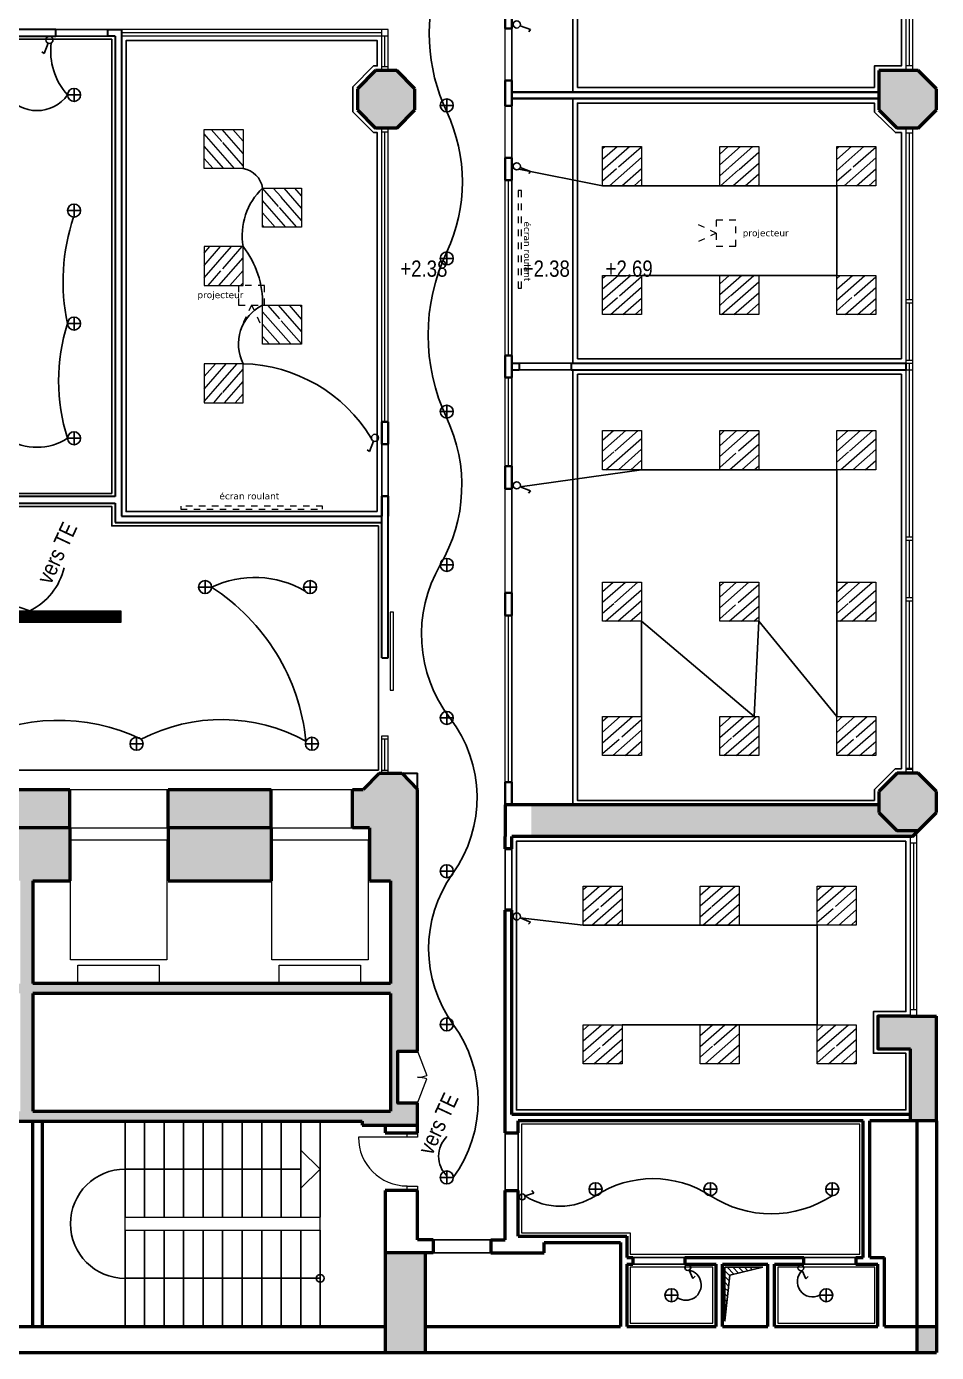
# Model space of a CAD drawing. Header units: millimetres. Extents: x 253 to 682, y -1208 to -847.
# Drawn here: x 337.92 to 351.91, y -1063.86 to -1043.48 of the extents above; entities that cross this region are included whole.
import ezdxf

# ---------------------------------------------------------------- set-up
doc = ezdxf.new("R2010")
doc.units = ezdxf.units.MM
doc.header["$LTSCALE"] = 10
doc.header["$MEASUREMENT"] = 0
doc.linetypes.add('AXES', pattern=[2, 1.25, -0.25, 0.25, -0.25])
doc.linetypes.add('CACHE2', pattern=[0.1875, 0.125, -0.0625])
for name, color, linetype, lineweight in [('ECLAIRAGE', 222, 'Continuous', 13), ('faux  plafond', 143, 'Continuous', 9), ('men-porte', 30, 'Continuous', 5), ('Men_porte', 30, 'Continuous', 5), ('MUR', 5, 'Continuous', 50), ('mur-bas', 190, 'Continuous', 20), ('PROJECTION', 42, 'CACHE2', 13)]:
    doc.layers.add(name, color=color, linetype=linetype, lineweight=lineweight)
for name, color, linetype in [('Electricite', 224, 'Continuous'), ('Escalier', 241, 'Continuous'), ('FAU__Pl', 143, 'Continuous'), ('HACHURE', 252, 'Continuous'), ('POT', 7, 'Continuous')]:
    doc.layers.add(name, color=color, linetype=linetype)
doc.layers.add('hachures++', color=7, linetype='Continuous', lineweight=5, true_color=0xa8a8a8)
doc.styles.add('nouveau cartouche', font='ARIALN.TTF')
doc.styles.add('Verdana', font='verdana.ttf')

# ---------------------------------------------------------------- blocks, each defined once
blk = doc.blocks.new('INTER1')
at = {"layer": 'Electricite'}
for p, q in [((0.025, 0.025), (0.101, 0.103)), ((0.101, 0.103), (0.118, 0.069))]:
    blk.add_line(p, q, dxfattribs=at)
blk.add_circle((0, 0), 0.0352, dxfattribs=at)
blk = doc.blocks.new('aaaaaaaa')
at = {"layer": 'Electricite'}
for p, q in [((0.033, -0.044), (0.135, -0.181)), ((0.135, -0.181), (0.092, -0.195))]:
    blk.add_line(p, q, dxfattribs=at)
blk.add_circle((0, 0), 0.0546, dxfattribs=at)
blk = doc.blocks.new('LLLL')
at = {"layer": 'ECLAIRAGE', "ltscale": 2}
h = blk.add_hatch(dxfattribs=at)
h.set_pattern_fill('ANSI31', color=2, angle=-183.8058, style=0)
h.set_pattern_definition([(221.19425, (-155.93447, 196.58356), (0.08232674, -0.09406013), [])])
h.paths.add_polyline_path([(-0.471, 0.286), (-0.304, 0.288), (-0.302, 0.24)], flags=16)
h.paths.add_polyline_path([(-0.6, 0.6), (-0.6, 0), (0, 0), (0, 0.6)])
at = {"layer": 'ECLAIRAGE', "ltscale": 3}
blk.add_lwpolyline([(-0.6, 0.6), (0, 0.6), (0, 0), (-0.6, 0)], close=True, dxfattribs=at)

msp = doc.modelspace()

# ---------------------------------------------------------------- hatches: boundary and pattern name
at = {"layer": 'FAU__Pl', "ltscale": 2}
h = msp.add_hatch(dxfattribs=at)
h.set_pattern_fill('ANSI31', color=2, scale=0.05, angle=90, style=0)
h.set_pattern_definition([(135, (332835.756721, -290655.478057), (-0.00441941738242, -0.00441941738242), [])])
h.paths.add_polyline_path([(339.371, -1052.457), (339.371, -1052.637), (336.771, -1052.637), (336.771, -1052.457)])
at = {"layer": 'hachures++'}
h = msp.add_hatch(color=256, dxfattribs=at)
h.dxf.hatch_style = 1
h.paths.add_polyline_path([(343.892, -1044.432), (343.612, -1044.152), (343.287, -1044.152), (343.007, -1044.432), (343.007, -1044.757), (343.287, -1045.037), (343.612, -1045.037), (343.892, -1044.757)])
h = msp.add_hatch(color=256, dxfattribs=at)
h.dxf.hatch_style = 1
h.paths.add_polyline_path([(351.912, -1044.432), (351.632, -1044.152), (351.307, -1044.152), (351.027, -1044.152), (351.027, -1044.757), (351.307, -1045.037), (351.632, -1045.037), (351.912, -1044.757)])
h = msp.add_hatch(color=256, dxfattribs=at)
h.dxf.hatch_style = 1
h.paths.add_polyline_path([(337.826, -1058.339), (337.826, -1060.151), (332.827, -1060.151), (332.827, -1058.339)], flags=16)
h.paths.add_polyline_path([(338.015, -1058.339), (343.516, -1058.339), (343.516, -1060.151), (338.015, -1060.151)], flags=16)
h.paths.add_polyline_path([(343.048, -1055.202), (343.048, -1055.792), (343.194, -1055.792), (343.194, -1056.608), (343.516, -1056.608), (343.516, -1058.189), (338.015, -1058.189), (338.015, -1056.608), (338.589, -1056.608), (338.589, -1055.792), (337.489, -1055.792), (337.489, -1056.608), (337.826, -1056.608), (337.826, -1058.189), (332.827, -1058.189), (332.827, -1056.608), (333.397, -1056.608), (333.397, -1055.202), (333.107, -1055.202), (332.867, -1054.955), (332.518, -1054.955), (332.252, -1055.221), (332.252, -1059.228), (332.552, -1059.228), (332.552, -1060.028), (332.252, -1060.028), (332.252, -1060.301), (343.079, -1060.301), (343.079, -1060.364), (343.932, -1060.364), (343.932, -1060.028), (343.632, -1060.028), (343.632, -1059.228), (343.932, -1059.228), (343.932, -1055.202)])
h.paths.add_polyline_path([(343.712, -1055.202), (343.932, -1055.202), (343.692, -1054.955), (343.343, -1054.955), (343.095, -1055.203)])
h = msp.add_hatch(color=256, dxfattribs=at)
h.dxf.hatch_style = 1
h.paths.add_polyline_path([(351.912, -1055.235), (351.632, -1054.955), (351.307, -1054.955), (351.027, -1055.235), (351.027, -1055.56), (351.307, -1055.84), (351.632, -1055.84), (351.912, -1055.56)])
h = msp.add_hatch(color=256, dxfattribs=at)
h.dxf.hatch_style = 1
h.paths.add_polyline_path([(342.933, -1055.202), (342.933, -1055.792), (343.048, -1055.792), (343.048, -1055.202)])
h.paths.add_polyline_path([(340.099, -1055.202), (340.099, -1055.792), (341.684, -1055.792), (341.684, -1055.202)])
h.paths.add_polyline_path([(337.489, -1055.202), (337.489, -1055.792), (338.589, -1055.792), (338.589, -1055.202)])
h.paths.add_polyline_path([(334.907, -1055.202), (334.907, -1055.792), (335.979, -1055.792), (335.979, -1055.202)])
h.paths.add_polyline_path([(333.527, -1055.792), (333.527, -1055.202), (333.397, -1055.202), (333.397, -1055.792)])
h = msp.add_hatch(color=256, dxfattribs=at)
h.dxf.hatch_style = 1
h.paths.add_polyline_path([(351.512, -1055.929), (351.632, -1055.84), (351.307, -1055.84), (351.027, -1055.56), (351.027, -1055.442), (345.682, -1055.442), (345.682, -1055.929)])
h = msp.add_hatch(color=256, dxfattribs=at)
h.dxf.hatch_style = 1
h.paths.add_polyline_path([(335.979, -1055.792), (334.907, -1055.792), (334.907, -1056.608), (335.979, -1056.608)])
h.paths.add_polyline_path([(341.684, -1055.792), (340.099, -1055.792), (340.099, -1056.608), (341.684, -1056.608)])
h = msp.add_hatch(color=256, dxfattribs=at)
h.dxf.hatch_style = 1
h.paths.add_polyline_path([(351.912, -1063.859), (351.912, -1063.459), (351.612, -1063.459), (351.612, -1063.859)])
h.paths.add_polyline_path([(351.912, -1060.299), (351.912, -1058.689), (351.012, -1058.689), (351.012, -1059.189), (351.512, -1059.189), (351.512, -1060.299)])
h = msp.add_hatch(color=256, dxfattribs=at)
h.dxf.hatch_style = 1
h.paths.add_polyline_path([(332.748, -1063.859), (332.748, -1062.328), (332.127, -1062.328), (332.127, -1063.859)])
h.paths.add_polyline_path([(344.056, -1063.859), (344.056, -1062.328), (343.436, -1062.328), (343.436, -1063.859)])
h = msp.add_hatch(dxfattribs=at)
h.set_pattern_fill('ANSI31', color=256, scale=0.5, angle=-90)
h.set_pattern_definition([(315, (333223.486, -291262.29964), (0.044194173824, 0.044194173824), [])])
h.paths.add_polyline_path([(349.241, -1062.549), (348.658, -1062.549), (348.658, -1063.374), (348.734, -1062.67)])

# ---------------------------------------------------------------- linework, layer by layer
at = {"layer": 'Electricite'}
for p, q in [((338.651, -1044.426), (338.651, -1044.626)), ((344.382, -1044.587), (344.382, -1044.787)), ((338.651, -1046.205), (338.651, -1046.405)), ((344.382, -1046.941), (344.382, -1047.141)), ((338.651, -1047.942), (338.651, -1048.142)), ((344.382, -1049.296), (344.382, -1049.496)), ((338.651, -1049.705), (338.651, -1049.905)), ((344.382, -1051.651), (344.382, -1051.851)), ((340.666, -1051.992), (340.666, -1052.192)), ((342.281, -1051.992), (342.281, -1052.192)), ((344.382, -1054.005), (344.382, -1054.205)), ((339.612, -1054.402), (339.612, -1054.602)), ((342.309, -1054.402), (342.309, -1054.602)), ((344.382, -1056.36), (344.382, -1056.56)), ((344.382, -1058.715), (344.382, -1058.915)), ((344.382, -1061.069), (344.382, -1061.269))]:
    msp.add_line(p, q, dxfattribs=at)
at = {"layer": 'Electricite', "linetype": 'AXES', "ltscale": 0.3}
for p, q in [((338.751, -1044.526), (338.551, -1044.526)), ((344.482, -1044.687), (344.282, -1044.687)), ((338.751, -1046.305), (338.551, -1046.305)), ((344.482, -1047.041), (344.282, -1047.041)), ((338.751, -1048.042), (338.551, -1048.042)), ((344.482, -1049.396), (344.282, -1049.396)), ((338.751, -1049.805), (338.551, -1049.805)), ((344.482, -1051.751), (344.282, -1051.751)), ((340.766, -1052.092), (340.566, -1052.092)), ((342.381, -1052.092), (342.181, -1052.092)), ((344.482, -1054.105), (344.282, -1054.105)), ((339.712, -1054.502), (339.512, -1054.502)), ((342.409, -1054.502), (342.209, -1054.502)), ((344.482, -1056.46), (344.282, -1056.46)), ((344.482, -1058.815), (344.282, -1058.815)), ((344.482, -1061.169), (344.282, -1061.169))]:
    msp.add_line(p, q, dxfattribs=at)
at = {"layer": 'Electricite', "color": 3, "linetype": 'AXES', "ltscale": 0.3}
for p, q in [((346.77, -1061.349), (346.57, -1061.349)), ((348.535, -1061.349), (348.335, -1061.349)), ((350.21, -1061.349), (350.41, -1061.349)), ((347.737, -1062.979), (347.937, -1062.979)), ((350.117, -1062.979), (350.317, -1062.979))]:
    msp.add_line(p, q, dxfattribs=at)
at = {"layer": 'Electricite', "color": 3}
for p, q in [((346.67, -1061.249), (346.67, -1061.449)), ((348.435, -1061.249), (348.435, -1061.449)), ((350.31, -1061.249), (350.31, -1061.449)), ((347.837, -1062.879), (347.837, -1063.079)), ((350.217, -1062.879), (350.217, -1063.079))]:
    msp.add_line(p, q, dxfattribs=at)
at = {"layer": 'Electricite', "ltscale": 0.02}
for points in [[(344.482, -1061.169, 0.325522), (344.482, -1058.815, -0.32324), (344.472, -1056.502, 0.330532), (344.431, -1054.105, -0.305281), (344.282, -1051.751, 0.247416), (344.382, -1049.496, -0.224022), (344.382, -1046.941, 0.224022), (344.382, -1044.787, -0.199877), (344.282, -1042.626, 0.274343), (342.243, -1042.522, -0.222308), (340.205, -1042.617, 0.19791), (338.067, -1042.617, -0.196872), (335.728, -1042.622, 0.627557), (334.732, -1043.521, -0.664162), (333.79, -1042.622, 0.30562), (331.556, -1042.522, 0.347405), (331.652, -1044.682, -0.221411), (331.62, -1046.968, 0.321064), (331.555, -1049.296, -0.28407), (331.652, -1051.751, 0.262807), (331.652, -1054.105, -0.285629), (331.556, -1056.36, 0.330214), (331.652, -1058.815, -0.376012), (331.556, -1061.069, 0.400435)], [(338.301, -1043.728, 0.21917), (338.551, -1044.526, -0.518105), (337.614, -1044.526, 0.303072), (337.614, -1046.205, -0.134055), (337.614, -1047.942, -0.105746), (337.614, -1049.805, 0.295462), (338.551, -1049.805, -0.154811), (338.551, -1048.042, -0.134956), (338.645, -1046.405, 1.119135)], [(343.222, -1049.803, 0.254711), (341.251, -1048.659, -0.4188), (341.551, -1047.759, 0.170281), (341.251, -1046.859, -0.251971), (341.551, -1045.959, 0.316436), (341.251, -1045.659, 0.168784)], [(342.204, -1052.156, 0.251193), (340.766, -1052.096, -0.229035), (342.217, -1054.462, 0.250855), (339.684, -1054.432, 0.243869), (337.014, -1054.502, 0.30546), (334.276, -1054.421, -0.39707), (333.889, -1052.092, 0.086295), (335.498, -1052.192, -0.108891), (337.971, -1052.457, 0.227068), (338.497, -1051.795, -1.790862)], [(344.385, -1061.146, -0.421818), (344.385, -1060.538)], [(345.586, -1061.453, 0.294515), (346.67, -1061.449, -0.296886), (348.435, -1061.449, 0.296885), (350.31, -1061.449, 3.368304)], [(348.106, -1062.593, -1.217062), (347.929, -1063.017, -0.1029)], [(349.846, -1062.6, 0.872216), (350.117, -1062.979, -0.571019)]]:
    msp.add_lwpolyline(points, format="xyb", dxfattribs=at)
for points in [[(345.488, -1045.67), (346.778, -1045.922), (350.378, -1045.922), (350.378, -1047.301), (347.378, -1047.301)], [(345.509, -1050.55), (347.378, -1050.288), (350.378, -1050.288), (350.378, -1054.082), (349.178, -1052.619), (349.107, -1054.082), (347.378, -1052.619), (347.378, -1054.082)], [(345.509, -1057.177), (346.478, -1057.289), (350.078, -1057.289), (350.078, -1058.821), (347.078, -1058.821)]]:
    msp.add_lwpolyline(points, dxfattribs=at)
at = {"layer": 'Electricite'}
for centre in [(338.651, -1044.526), (344.382, -1044.687), (338.651, -1046.305), (344.382, -1047.041), (338.651, -1048.042), (344.382, -1049.396), (338.651, -1049.805), (344.382, -1051.751), (340.666, -1052.092), (342.281, -1052.092), (344.382, -1054.105), (339.612, -1054.502), (342.309, -1054.502), (344.382, -1056.46), (344.382, -1058.815), (344.382, -1061.169)]:
    msp.add_circle(centre, 0.1, dxfattribs=at)
at = {"layer": 'Electricite', "color": 3}
for centre in [(346.67, -1061.349), (348.435, -1061.349), (350.31, -1061.349), (347.837, -1062.979), (350.217, -1062.979)]:
    msp.add_circle(centre, 0.1, dxfattribs=at)
at = {"layer": 'Escalier'}
for p, q in [((339.436, -1060.301), (339.436, -1061.78)), ((339.736, -1060.301), (339.736, -1061.78)), ((340.036, -1060.301), (340.036, -1061.78)), ((340.336, -1060.301), (340.336, -1061.78)), ((340.636, -1060.301), (340.636, -1061.78)), ((340.936, -1060.301), (340.936, -1061.78)), ((341.236, -1060.301), (341.236, -1061.78)), ((341.536, -1060.301), (341.536, -1061.78)), ((341.836, -1060.301), (341.836, -1061.78)), ((342.136, -1060.301), (342.136, -1061.78)), ((342.436, -1060.301), (342.436, -1061.78)), ((342.436, -1061.04), (342.136, -1060.749)), ((342.136, -1061.04), (339.436, -1061.04)), ((342.436, -1061.04), (342.136, -1061.332)), ((339.436, -1061.98), (339.436, -1063.459)), ((339.736, -1061.98), (339.736, -1063.459)), ((340.036, -1061.98), (340.036, -1063.459)), ((340.336, -1061.98), (340.336, -1063.459)), ((340.636, -1061.98), (340.636, -1063.459)), ((340.936, -1061.98), (340.936, -1063.459)), ((341.236, -1061.98), (341.236, -1063.459)), ((341.536, -1061.98), (341.536, -1063.459)), ((341.836, -1061.98), (341.836, -1063.459)), ((342.136, -1061.98), (342.136, -1063.459)), ((342.436, -1061.98), (342.436, -1063.459)), ((339.436, -1062.719), (342.436, -1062.719))]:
    msp.add_line(p, q, dxfattribs=at)
msp.add_circle((342.436, -1062.719), 0.06, dxfattribs=at)
msp.add_arc((339.436, -1061.88), 0.84, 90, 270, dxfattribs=at)
at = {"layer": 'FAU__Pl', "ltscale": 0.02}
for p, q in [((343.382, -1050.694), (343.382, -1049.894)), ((343.482, -1050.694), (343.482, -1049.894)), ((345.282, -1056.118), (345.282, -1057.058)), ((345.382, -1056.118), (345.382, -1057.058)), ((345.282, -1060.482), (345.282, -1061.368)), ((345.482, -1060.482), (345.482, -1061.368)), ((345.061, -1062.128), (344.175, -1062.128)), ((345.061, -1062.328), (344.175, -1062.328)), ((348.042, -1062.399), (347.242, -1062.399)), ((350.672, -1062.399), (349.872, -1062.399)), ((348.042, -1062.499), (347.242, -1062.499)), ((350.672, -1062.499), (349.872, -1062.499))]:
    msp.add_line(p, q, dxfattribs=at)
for points in [[(346.322, -1041.382), (345.382, -1041.382), (345.382, -1044.482), (346.322, -1044.482)], [(346.392, -1044.412), (350.957, -1044.412), (350.957, -1044.082), (351.372, -1044.082), (351.372, -1041.452), (346.392, -1041.452)], [(336.902, -1050.652), (339.232, -1050.652), (339.232, -1043.672), (336.902, -1043.672)], [(343.312, -1050.932), (339.452, -1050.932), (339.452, -1043.692), (343.312, -1043.692), (343.312, -1044.082), (343.258, -1044.082), (342.937, -1044.403), (342.937, -1044.786), (343.258, -1045.107), (343.312, -1045.107)], [(346.322, -1044.582), (345.382, -1044.582), (345.382, -1048.652), (346.322, -1048.652)], [(346.392, -1048.582), (351.372, -1048.582), (351.372, -1045.107), (351.279, -1045.107), (350.961, -1044.79), (350.958, -1044.652), (346.392, -1044.652)], [(346.322, -1048.752), (345.382, -1048.752), (345.382, -1055.442), (346.322, -1055.442)], [(346.392, -1048.822), (351.372, -1048.822), (351.372, -1054.885), (351.278, -1054.885), (350.957, -1055.206), (350.957, -1055.372), (346.392, -1055.372)], [(332.802, -1054.905), (343.332, -1054.905), (343.332, -1051.152), (339.232, -1051.152), (339.232, -1050.852), (336.902, -1050.852), (336.902, -1051.152), (332.802, -1051.152)], [(351.442, -1055.999), (345.452, -1055.999), (345.452, -1060.129), (351.442, -1060.129), (351.442, -1059.259), (350.942, -1059.259), (350.942, -1058.619), (351.442, -1058.619)]]:
    msp.add_lwpolyline(points, close=True, dxfattribs=at)
for points in [[(338.37, -1043.522), (339.17, -1043.522)], [(338.37, -1043.622), (339.17, -1043.622)]]:
    msp.add_lwpolyline(points, dxfattribs=at)
at = {"layer": 'faux  plafond', "lineweight": 30, "ltscale": 2}
for p, q in [((336.852, -1043.622), (338.37, -1043.622)), ((339.282, -1043.622), (339.17, -1043.622)), ((339.282, -1043.622), (339.282, -1050.702)), ((339.382, -1043.522), (339.382, -1051.002)), ((345.382, -1048.652), (345.493, -1048.652)), ((346.293, -1048.652), (351.442, -1048.652)), ((345.382, -1048.752), (345.493, -1048.752)), ((346.293, -1048.752), (351.442, -1048.752)), ((339.282, -1050.702), (336.852, -1050.702)), ((336.852, -1050.802), (339.282, -1050.802)), ((339.282, -1050.802), (339.282, -1051.102)), ((339.282, -1051.102), (343.382, -1051.102)), ((339.382, -1051.002), (343.382, -1051.002)), ((343.692, -1054.955), (343.932, -1054.955)), ((343.932, -1055.202), (343.932, -1054.955))]:
    msp.add_line(p, q, dxfattribs=at)
for points in [[(338.37, -1043.522), (336.752, -1043.522), (336.752, -1046.902), (335.422, -1046.902)], [(338.37, -1043.622), (338.37, -1043.522)], [(339.17, -1043.622), (339.17, -1043.522), (339.382, -1043.522)], [(345.493, -1048.652), (345.493, -1048.752)], [(346.293, -1048.652), (346.293, -1048.752)], [(351.442, -1048.652), (351.442, -1048.752)]]:
    msp.add_lwpolyline(points, dxfattribs=at)
at = {"layer": 'faux  plafond', "ltscale": 3}
for points in [[(339.371, -1052.457), (339.371, -1052.637), (336.771, -1052.637), (336.771, -1052.457)], [(350.735, -1062.349), (350.735, -1060.349), (345.532, -1060.349), (345.532, -1062.019), (347.202, -1062.019), (347.202, -1062.349)], [(348.472, -1063.409), (348.472, -1062.549), (347.202, -1062.549), (347.202, -1063.409)], [(350.962, -1063.409), (350.962, -1062.549), (349.471, -1062.549), (349.471, -1063.409)]]:
    msp.add_lwpolyline(points, close=True, dxfattribs=at)
at = {"layer": 'HACHURE'}
msp.add_lwpolyline([(349.241, -1062.549), (348.658, -1062.549), (348.658, -1063.374), (348.734, -1062.67), (349.241, -1062.549)], dxfattribs=at)
msp.add_lwpolyline([(349.241, -1062.549), (348.658, -1062.549), (348.658, -1063.374), (348.734, -1062.67), (349.241, -1062.549)], dxfattribs=at)
at = {"layer": 'hachures++', "ltscale": 3}
for p, q in [((345.493, -1048.652), (346.293, -1048.652)), ((345.493, -1048.752), (346.293, -1048.752))]:
    msp.add_line(p, q, dxfattribs=at)
for points in [[(345.282, -1044.305), (345.282, -1043.505)], [(345.382, -1044.305), (345.382, -1043.505)], [(345.282, -1045.496), (345.282, -1044.696)], [(345.382, -1045.496), (345.382, -1044.696)], [(345.282, -1052.182), (345.282, -1050.582)], [(345.382, -1052.182), (345.382, -1050.582)]]:
    msp.add_lwpolyline(points, dxfattribs=at)
at = {"layer": 'men-porte', "lineweight": 30, "ltscale": 3}
for p, q in [((343.382, -1053.178), (343.382, -1051.002)), ((343.482, -1053.178), (343.482, -1051.002)), ((343.382, -1053.178), (343.482, -1053.178))]:
    msp.add_line(p, q, dxfattribs=at)
at = {"layer": 'Men_porte'}
for p, q in [((351.442, -1041.382), (351.442, -1044.152)), ((351.542, -1041.382), (351.542, -1044.152)), ((351.492, -1041.482), (351.492, -1044.072)), ((351.442, -1045.012), (351.442, -1048.652)), ((351.542, -1045.012), (351.542, -1048.552)), ((351.492, -1045.112), (351.492, -1047.672)), ((351.492, -1047.722), (351.492, -1048.602)), ((351.442, -1048.652), (351.442, -1054.972)), ((351.492, -1048.652), (351.492, -1051.322)), ((351.542, -1048.552), (351.542, -1054.972)), ((351.492, -1051.372), (351.492, -1052.252)), ((351.492, -1052.302), (351.492, -1054.892)), ((343.932, -1059.228), (344.074, -1059.602)), ((343.932, -1059.228), (344.074, -1059.602)), ((343.932, -1060.028), (344.074, -1059.654)), ((343.932, -1060.028), (344.074, -1059.654)), ((343.844, -1060.55), (343.024, -1060.55))]:
    msp.add_line(p, q, dxfattribs=at)
at = {"layer": 'Men_porte', "ltscale": 2}
for p, q in [((343.482, -1043.522), (339.382, -1043.522)), ((343.482, -1043.622), (339.382, -1043.622)), ((343.382, -1044.152), (343.382, -1043.522)), ((343.482, -1044.152), (343.482, -1043.522)), ((351.442, -1044.072), (351.542, -1044.072)), ((343.382, -1049.804), (343.382, -1045.037)), ((343.482, -1049.804), (343.482, -1045.037)), ((343.432, -1049.554), (343.432, -1045.094)), ((351.442, -1045.112), (351.542, -1045.112)), ((345.282, -1048.532), (345.282, -1045.836)), ((345.332, -1048.532), (345.332, -1045.836)), ((345.382, -1048.532), (345.382, -1045.836)), ((345.282, -1050.232), (345.282, -1048.872)), ((345.332, -1050.232), (345.332, -1048.872)), ((345.382, -1050.232), (345.382, -1048.872)), ((345.282, -1055.092), (345.282, -1052.532)), ((345.332, -1055.092), (345.332, -1052.532)), ((345.382, -1055.092), (345.382, -1052.532)), ((343.382, -1054.955), (343.382, -1054.378)), ((343.382, -1054.378), (343.482, -1054.378)), ((343.382, -1054.428), (343.482, -1054.428)), ((343.432, -1054.905), (343.432, -1054.428)), ((343.482, -1054.955), (343.482, -1054.378)), ((343.382, -1054.905), (343.482, -1054.905)), ((351.442, -1054.875), (351.542, -1054.875)), ((351.442, -1054.892), (351.542, -1054.892)), ((338.589, -1055.202), (340.099, -1055.202)), ((341.684, -1055.202), (342.933, -1055.202)), ((338.589, -1055.792), (340.099, -1055.792)), ((341.684, -1055.792), (342.933, -1055.792)), ((351.612, -1058.689), (351.612, -1055.86)), ((351.512, -1058.689), (351.512, -1055.929)), ((351.612, -1056.029), (351.512, -1056.029)), ((351.562, -1058.589), (351.562, -1056.029)), ((351.512, -1058.589), (351.612, -1058.589))]:
    msp.add_line(p, q, dxfattribs=at)
at = {"layer": 'Men_porte', "lineweight": 35, "ltscale": 2}
for p, q in [((345.282, -1044.696), (345.282, -1044.305)), ((345.382, -1044.582), (345.382, -1044.305)), ((345.382, -1044.482), (351.027, -1044.482)), ((345.382, -1044.582), (351.027, -1044.582)), ((345.382, -1044.696), (345.382, -1044.582)), ((345.382, -1045.496), (345.282, -1045.496)), ((345.382, -1045.836), (345.282, -1045.836)), ((345.282, -1048.532), (345.382, -1048.532)), ((345.282, -1048.872), (345.382, -1048.872)), ((345.382, -1050.232), (345.282, -1050.232)), ((345.382, -1050.582), (345.282, -1050.582)), ((345.382, -1052.182), (345.282, -1052.182)), ((345.382, -1052.532), (345.282, -1052.532))]:
    msp.add_line(p, q, dxfattribs=at)
for points in [[(345.282, -1043.505), (345.282, -1043.165)], [(345.382, -1043.165), (345.382, -1043.505)], [(345.382, -1043.505), (345.282, -1043.505)], [(345.382, -1044.305), (345.282, -1044.305)], [(345.382, -1044.696), (345.282, -1044.696)], [(345.282, -1045.496), (345.282, -1045.836)], [(345.382, -1045.836), (345.382, -1045.496)], [(345.282, -1048.532), (345.282, -1048.872)], [(345.382, -1048.532), (345.382, -1048.872)], [(343.382, -1049.554), (343.482, -1049.554)], [(343.382, -1049.554), (343.382, -1049.894)], [(343.482, -1049.554), (343.482, -1049.894)], [(343.382, -1049.894), (343.482, -1049.894)], [(345.282, -1050.232), (345.282, -1050.582)], [(345.382, -1050.232), (345.382, -1050.582)], [(343.382, -1050.694), (343.482, -1050.694)], [(343.382, -1050.694), (343.482, -1050.694)], [(343.382, -1051.002), (343.382, -1050.694)], [(343.482, -1050.694), (343.482, -1051.002)], [(345.282, -1052.182), (345.282, -1052.532)], [(345.382, -1052.532), (345.382, -1052.182)], [(345.282, -1055.092), (345.382, -1055.092)], [(345.282, -1055.092), (345.282, -1055.442)], [(345.382, -1055.092), (345.382, -1055.442)]]:
    msp.add_lwpolyline(points, dxfattribs=at)
at = {"layer": 'Men_porte', "ltscale": 2}
for points in [[(343.382, -1043.572), (339.382, -1043.572)], [(343.432, -1044.088), (343.432, -1043.622)], [(343.382, -1044.088), (343.482, -1044.088)], [(343.382, -1045.094), (343.482, -1045.094)]]:
    msp.add_lwpolyline(points, dxfattribs=at)
at = {"layer": 'Men_porte'}
for points in [[(351.442, -1047.672), (351.542, -1047.672)], [(351.442, -1047.722), (351.542, -1047.722)], [(351.442, -1048.602), (351.542, -1048.602)], [(351.442, -1048.652), (351.542, -1048.652)], [(351.442, -1048.652), (351.542, -1048.652)], [(351.442, -1048.752), (351.542, -1048.752)], [(351.442, -1051.322), (351.542, -1051.322)], [(351.442, -1051.372), (351.542, -1051.372)], [(351.442, -1052.252), (351.542, -1052.252)], [(351.442, -1052.302), (351.542, -1052.302)]]:
    msp.add_lwpolyline(points, dxfattribs=at)
at = {"layer": 'Men_porte', "color": 4, "ltscale": 2}
msp.add_lwpolyline([(343.512, -1052.478), (343.512, -1053.678), (343.562, -1053.678), (343.562, -1052.478)], close=True, dxfattribs=at)
at = {"layer": 'Men_porte'}
for points in [[(343.773, -1060.482), (343.932, -1060.482), (343.932, -1060.55), (343.773, -1060.55)], [(343.773, -1061.3), (343.932, -1061.3), (343.932, -1061.368), (343.773, -1061.368)]]:
    msp.add_lwpolyline(points, close=True, dxfattribs=at)
for centre, radius, start, end in [((343.932, -1059.228), 0.4, 270, 290.787), ((343.932, -1059.228), 0.4, 270, 290.787), ((343.932, -1060.028), 0.4, 69.213, 90), ((343.932, -1060.028), 0.4, 69.213, 90), ((343.773, -1060.55), 0.749, 180, 270)]:
    msp.add_arc(centre, radius, start, end, dxfattribs=at)
at = {"layer": 'MUR', "ltscale": 2}
for p, q in [((343.287, -1044.152), (343.007, -1044.432)), ((343.287, -1044.152), (343.007, -1044.432)), ((343.612, -1044.152), (343.287, -1044.152)), ((343.612, -1044.152), (343.287, -1044.152)), ((343.892, -1044.432), (343.612, -1044.152)), ((343.892, -1044.432), (343.612, -1044.152)), ((351.027, -1044.152), (351.027, -1044.757)), ((351.632, -1044.152), (351.027, -1044.152)), ((351.912, -1044.432), (351.632, -1044.152)), ((343.007, -1044.432), (343.007, -1044.757)), ((343.892, -1044.757), (343.892, -1044.432)), ((351.912, -1044.757), (351.912, -1044.432)), ((343.007, -1044.757), (343.287, -1045.037)), ((343.612, -1045.037), (343.892, -1044.757)), ((351.027, -1044.757), (351.307, -1045.037)), ((351.632, -1045.037), (351.912, -1044.757)), ((343.612, -1045.037), (343.287, -1045.037)), ((351.632, -1045.037), (351.307, -1045.037)), ((351.307, -1054.955), (351.027, -1055.235)), ((351.632, -1054.955), (351.307, -1054.955)), ((351.912, -1055.235), (351.632, -1054.955)), ((351.027, -1055.235), (351.027, -1055.56)), ((351.912, -1055.56), (351.912, -1055.235)), ((351.027, -1055.56), (351.307, -1055.84)), ((351.542, -1055.929), (351.912, -1055.56)), ((351.632, -1055.84), (351.307, -1055.84))]:
    msp.add_line(p, q, dxfattribs=at)
at = {"layer": 'MUR'}
for p, q in [((343.343, -1054.955), (343.096, -1055.202)), ((343.343, -1054.955), (343.692, -1054.955)), ((343.343, -1054.955), (343.692, -1054.955)), ((343.692, -1054.955), (343.932, -1055.202)), ((337.489, -1055.202), (338.589, -1055.202)), ((338.589, -1055.792), (338.589, -1055.202)), ((340.099, -1055.202), (341.684, -1055.202)), ((340.099, -1055.792), (340.099, -1055.202)), ((341.684, -1055.792), (341.684, -1055.202)), ((342.933, -1055.202), (343.096, -1055.202)), ((342.933, -1055.792), (342.933, -1055.202)), ((343.932, -1059.228), (343.932, -1055.202)), ((343.932, -1055.887), (343.932, -1055.221)), ((351.027, -1055.442), (345.282, -1055.442)), ((345.282, -1055.442), (345.282, -1055.929)), ((338.589, -1055.792), (337.489, -1055.792)), ((338.589, -1055.792), (338.589, -1056.608)), ((341.684, -1055.792), (340.099, -1055.792)), ((340.099, -1055.792), (340.099, -1056.608)), ((341.684, -1055.792), (341.684, -1056.608)), ((343.194, -1055.792), (342.933, -1055.792)), ((343.194, -1055.792), (343.194, -1056.608)), ((345.282, -1056.118), (345.282, -1055.929)), ((351.542, -1055.929), (345.382, -1055.929)), ((345.382, -1056.118), (345.382, -1055.929)), ((338.015, -1056.608), (338.015, -1058.189)), ((338.015, -1056.608), (338.589, -1056.608)), ((340.099, -1056.608), (341.684, -1056.608)), ((343.194, -1056.608), (343.516, -1056.608)), ((343.516, -1056.608), (343.516, -1058.189)), ((345.282, -1060.482), (345.282, -1057.058)), ((345.382, -1057.058), (345.282, -1057.058)), ((345.382, -1060.199), (345.382, -1057.058)), ((343.518, -1058.189), (338.015, -1058.189)), ((338.015, -1058.339), (338.015, -1060.151)), ((343.518, -1058.339), (338.015, -1058.339)), ((343.516, -1058.339), (343.516, -1060.151)), ((351.512, -1058.689), (351.912, -1058.689)), ((351.912, -1060.299), (351.912, -1058.689)), ((351.512, -1060.299), (351.512, -1059.189)), ((338.015, -1060.151), (343.518, -1060.151)), ((343.932, -1060.482), (343.932, -1060.028)), ((332.252, -1060.301), (343.079, -1060.301)), ((338.017, -1063.459), (338.017, -1060.301)), ((338.167, -1063.459), (338.167, -1060.301)), ((343.079, -1060.301), (343.079, -1060.364)), ((343.079, -1060.364), (343.932, -1060.364)), ((343.436, -1060.364), (343.436, -1060.482)), ((351.512, -1060.199), (345.382, -1060.199)), ((345.482, -1060.482), (345.482, -1060.299)), ((350.785, -1060.299), (345.482, -1060.299)), ((350.785, -1062.399), (350.785, -1060.299)), ((351.512, -1060.299), (350.885, -1060.299)), ((350.885, -1062.399), (350.885, -1060.299)), ((351.912, -1060.299), (351.512, -1060.299)), ((351.612, -1060.299), (351.612, -1063.859)), ((351.912, -1060.299), (351.912, -1063.859)), ((343.436, -1060.482), (343.932, -1060.482)), ((345.282, -1060.482), (345.482, -1060.482)), ((343.932, -1061.368), (343.436, -1061.368)), ((343.436, -1061.368), (343.436, -1063.859)), ((343.932, -1062.128), (343.932, -1061.368)), ((345.282, -1062.128), (345.282, -1061.368)), ((345.282, -1061.368), (345.482, -1061.368)), ((345.482, -1062.069), (345.482, -1061.368)), ((344.175, -1062.128), (343.932, -1062.128)), ((344.175, -1062.128), (344.175, -1062.328)), ((345.061, -1062.128), (345.282, -1062.128)), ((345.061, -1062.128), (345.061, -1062.328)), ((345.482, -1062.069), (347.152, -1062.069)), ((345.882, -1062.328), (345.882, -1062.169)), ((345.882, -1062.169), (347.052, -1062.169)), ((347.052, -1062.169), (347.052, -1063.459)), ((347.152, -1062.069), (347.152, -1062.399)), ((344.056, -1062.328), (343.436, -1062.328)), ((344.175, -1062.328), (344.056, -1062.328)), ((344.056, -1063.859), (344.056, -1062.328)), ((345.061, -1062.328), (345.882, -1062.328)), ((347.152, -1062.399), (347.242, -1062.399)), ((347.242, -1062.399), (347.242, -1062.499)), ((348.042, -1062.399), (349.872, -1062.399)), ((348.042, -1062.399), (348.042, -1062.499)), ((349.421, -1062.399), (349.421, -1062.399)), ((349.872, -1062.499), (349.872, -1062.399)), ((350.672, -1062.399), (350.785, -1062.399)), ((350.672, -1062.399), (350.672, -1062.499)), ((350.885, -1062.399), (351.112, -1062.399)), ((351.112, -1063.459), (351.112, -1062.399)), ((347.152, -1062.499), (347.242, -1062.499)), ((347.152, -1062.499), (347.152, -1063.459)), ((348.042, -1062.499), (348.522, -1062.499)), ((348.522, -1063.459), (348.522, -1062.499)), ((348.622, -1062.499), (349.321, -1062.499)), ((348.622, -1063.459), (348.622, -1062.499)), ((349.321, -1063.459), (349.321, -1062.499)), ((349.421, -1062.499), (349.872, -1062.499)), ((349.421, -1063.459), (349.421, -1062.499)), ((350.672, -1062.499), (351.012, -1062.499)), ((351.012, -1063.459), (351.012, -1062.499)), ((332.748, -1063.459), (343.436, -1063.459)), ((344.056, -1063.459), (347.052, -1063.459)), ((347.152, -1063.459), (348.522, -1063.459)), ((347.152, -1063.459), (348.522, -1063.459)), ((348.622, -1063.459), (349.321, -1063.459)), ((348.622, -1063.459), (349.321, -1063.459)), ((349.421, -1063.459), (351.012, -1063.459)), ((349.421, -1063.459), (351.012, -1063.459)), ((351.112, -1063.459), (351.912, -1063.459)), ((324.192, -1063.859), (351.912, -1063.859))]:
    msp.add_line(p, q, dxfattribs=at)
for points in [[(345.382, -1056.118), (345.282, -1056.118)], [(351.512, -1058.689), (351.012, -1058.689), (351.012, -1059.189), (351.512, -1059.189)], [(343.932, -1060.028), (343.632, -1060.028), (343.632, -1059.228), (343.932, -1059.228)]]:
    msp.add_lwpolyline(points, dxfattribs=at)
at = {"layer": 'mur-bas'}
for p, q in [((339.436, -1061.78), (342.436, -1061.78)), ((339.436, -1061.98), (339.436, -1061.78)), ((342.436, -1061.98), (342.436, -1061.78)), ((339.436, -1061.98), (342.436, -1061.98))]:
    msp.add_line(p, q, dxfattribs=at)
for points in [[(340.08, -1055.979), (340.08, -1057.823), (338.598, -1057.823), (338.598, -1055.979)], [(343.175, -1055.979), (343.175, -1057.823), (341.693, -1057.823), (341.693, -1055.979)], [(339.962, -1057.907), (339.962, -1058.171), (338.709, -1058.171), (338.709, -1057.907)], [(343.057, -1057.907), (343.057, -1058.171), (341.804, -1058.171), (341.804, -1057.907)]]:
    msp.add_lwpolyline(points, close=True, dxfattribs=at)
at = {"layer": 'PROJECTION', "ltscale": 0.02}
for points in [[(345.479, -1045.997), (345.479, -1047.497), (345.529, -1047.497), (345.529, -1045.997)], [(348.525, -1046.452), (348.525, -1046.852), (348.825, -1046.852), (348.825, -1046.452)], [(341.182, -1047.757), (341.582, -1047.757), (341.582, -1047.457), (341.182, -1047.457)], [(340.292, -1050.847), (340.292, -1050.896), (342.472, -1050.896), (342.472, -1050.847)]]:
    msp.add_lwpolyline(points, close=True, dxfattribs=at)
for points in [[(348.525, -1046.652), (348.187, -1046.491)], [(348.525, -1046.652), (348.187, -1046.812)], [(341.382, -1047.757), (341.221, -1048.095)], [(341.382, -1047.757), (341.542, -1048.095)]]:
    msp.add_lwpolyline(points, dxfattribs=at)

# ---------------------------------------------------------------- block references
at = {"layer": 'Electricite', "linetype": 'AXES', "ltscale": 0.02}
for p, rotation in [((345.459, -1043.444), 33.27243884837541), ((338.273, -1043.681), 301.9908153699132), ((345.459, -1045.624), 33.20505803600917), ((343.277, -1049.799), 301.9908153699132), ((345.459, -1050.529), 30.90442392217339), ((345.459, -1057.156), 30.67904915990723)]:
    msp.add_blockref('aaaaaaaa', p, dxfattribs=dict(at, rotation=rotation))
at = {"layer": 'faux  plafond', "rotation": 270}
for p in [(340.651, -1045.659), (341.551, -1046.559), (341.551, -1048.359)]:
    msp.add_blockref('LLLL', p, dxfattribs=at)
at = {"layer": 'faux  plafond'}
for p in [(347.378, -1045.922), (349.178, -1045.922), (350.978, -1045.922), (347.378, -1047.901), (349.178, -1047.901), (350.978, -1047.901), (347.378, -1050.288), (349.178, -1050.288), (350.978, -1050.288), (347.378, -1052.619), (349.178, -1052.619), (350.978, -1052.619), (347.378, -1054.682), (349.178, -1054.682), (350.978, -1054.682), (347.078, -1057.289), (348.878, -1057.289), (350.678, -1057.289), (347.078, -1059.421), (348.878, -1059.421), (350.678, -1059.421)]:
    msp.add_blockref('LLLL', p, dxfattribs=at)
at = {"layer": 'faux  plafond', "xscale": -1, "rotation": 270}
for p in [(340.651, -1046.859), (340.651, -1048.659)]:
    msp.add_blockref('LLLL', p, dxfattribs=at)
at = {"layer": 'POT', "xscale": -1.285037467131455, "yscale": 1.285037467197982, "zscale": 1.285037467119348}
for p, rotation in [((345.543, -1061.468), 244.188144359183), ((348.087, -1062.552), 160.3779940622412)]:
    msp.add_blockref('INTER1', p, dxfattribs=dict(at, rotation=rotation))
at = {"layer": 'POT', "color": 3, "xscale": -1.285037467131455, "yscale": 1.285037467197982, "zscale": 1.285037467119348, "rotation": 160.3779940622412}
msp.add_blockref('INTER1', (349.827, -1062.559), dxfattribs=at)

# ---------------------------------------------------------------- texts
at = {"layer": 'Electricite', "ltscale": 0.02, "style": 'nouveau cartouche'}
for p in [(338.293, -1052.067), (344.155, -1060.841)]:
    msp.add_text('vers TE', height=0.25, rotation=65.034, dxfattribs=at).set_placement(p)
at = {"layer": 'FAU__Pl', "ltscale": 3, "style": 'nouveau cartouche'}
for s, p in [('+2.38', (343.667, -1047.322)), ('+2.38', (345.55, -1047.322)), ('+2.69', (346.824, -1047.322))]:
    msp.add_text(s, height=0.25, dxfattribs=at).set_placement(p)
at = {"layer": 'PROJECTION', "ltscale": 0.02, "insert": (345.669, -1046.472), "char_height": 0.1, "attachment_point": 1, "rotation": 270, "style": 'Verdana'}
msp.add_mtext_dynamic_manual_height_columns('écran roulant ', width=3.19849, gutter_width=269.496, heights=[0], dxfattribs=at)
at = {"layer": 'PROJECTION', "ltscale": 0.02, "char_height": 0.1, "attachment_point": 1, "style": 'Verdana'}
for s, insert in [('projecteur ', (348.932, -1046.6)), ('projecteur ', (340.548, -1047.551)), ('écran roulant ', (340.886, -1050.644))]:
    msp.add_mtext_dynamic_manual_height_columns(s, width=3.19849, gutter_width=269.496, heights=[0], dxfattribs=dict(at, insert=insert))

doc.saveas('drawing.dxf')
